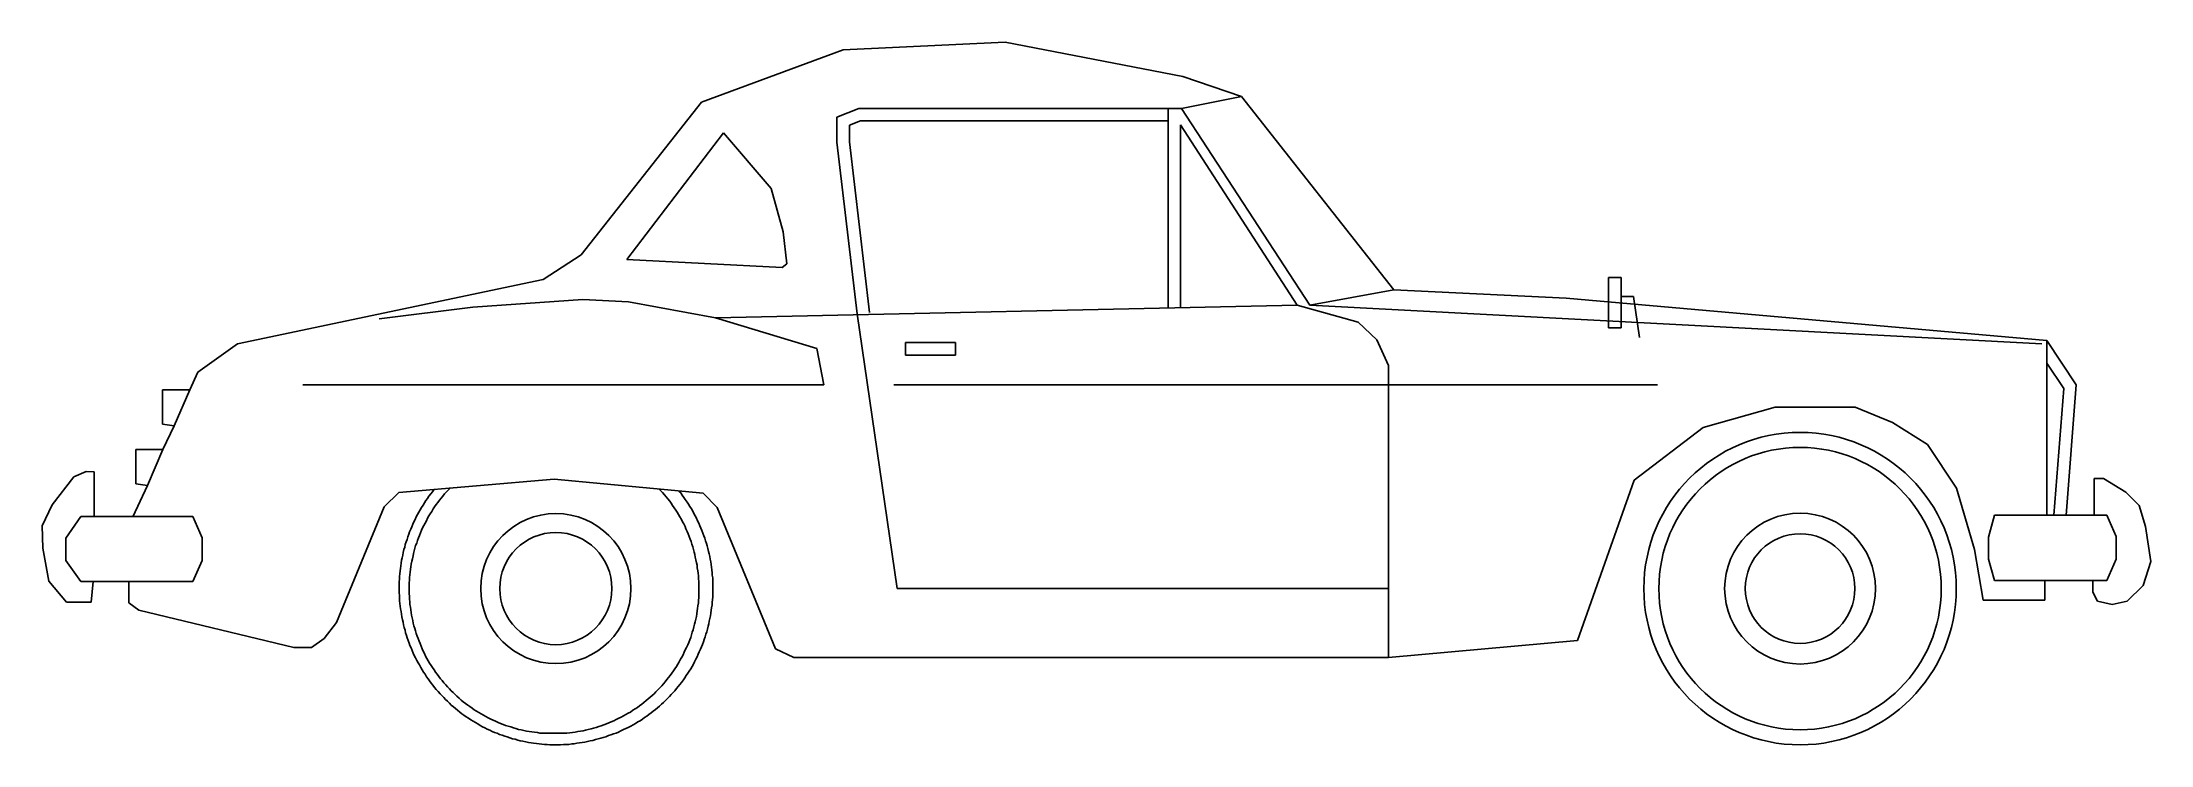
# Model space of a CAD drawing. Extents: x 1879 to 6210, y 144 to 1587.
import ezdxf

# ---------------------------------------------------------------- set-up
doc = ezdxf.new("R2010")
doc.units = 0
doc.header["$MEASUREMENT"] = 0
doc.layers.add('LX-CAR', color=6, linetype='CONTINUOUS')

msp = doc.modelspace()

# ---------------------------------------------------------------- linework, layer by layer
at = {"layer": 'LX-CAR'}
for p, q in [((3233.1, 1464.1), (3523.7, 1571.4)), ((3523.7, 1571.4), (3856.7, 1587)), ((3856.7, 1587), (4221.5, 1516.4)), ((4221.5, 1516.4), (4342.3, 1475.3)), ((4218.8, 1450.7), (4342.3, 1475.3)), ((4342.3, 1475.3), (4655.2, 1078.4)), ((2985.9, 1150.3), (3233.1, 1464.1)), ((3510.8, 1433.3), (3555.9, 1450.7)), ((3510.8, 1381.8), (3510.8, 1433.3)), ((3555.9, 1450.7), (4218.8, 1450.7)), ((4191.1, 1438.1), (4191.1, 1450.7)), ((4191.1, 1042.1), (4191.1, 1438.1)), ((4218.8, 1450.7), (4482.2, 1047)), ((3278.3, 1401.1), (3079.4, 1140.4)), ((3278.3, 1401.1), (3375.7, 1286.2)), ((3559.4, 1425.2), (3536.7, 1416.3)), ((3536.7, 1416.3), (3536.7, 1382.3)), ((4191.1, 1425.2), (3559.4, 1425.2)), ((4456.3, 1047), (4217, 1417.2)), ((4217, 1417.2), (4217, 1042.1)), ((3552.3, 1028.7), (3510.8, 1381.8)), ((3536.7, 1382.3), (3577.8, 1031.8)), ((3375.7, 1286.2), (3400.7, 1197.2)), ((3400.7, 1197.2), (3407.9, 1131.5)), ((2907.7, 1099.3), (2985.9, 1150.3)), ((3398.6, 1124.3), (3079.4, 1140.4)), ((3407.9, 1131.5), (3398.6, 1124.3)), ((2279.6, 967.4), (2907.7, 1099.3)), ((5121.9, 1103.4), (5096, 1103.4)), ((5096, 1103.4), (5096, 1000.1)), ((5121.9, 1000.1), (5121.9, 1103.4)), ((2571, 1018.4), (2762.9, 1042.5)), ((2762.9, 1042.5), (2989, 1058.6)), ((2989, 1058.6), (3083, 1053.7)), ((3083, 1053.7), (3261.7, 1020.7)), ((4456.3, 1047), (3261.7, 1020.7)), ((4581.4, 1011.7), (4456.3, 1047)), ((4655.2, 1078.4), (4482.2, 1047)), ((4482.2, 1047), (5985.6, 967.4)), ((4655.2, 1078.4), (5008.8, 1061.3)), ((5008.8, 1061.3), (5996.3, 974.2)), ((5147.3, 1064.5), (5121.9, 1064.5)), ((5159.8, 980.4), (5147.3, 1064.5)), ((3261.7, 1020.7), (3470.1, 957.6)), ((3552.3, 1028.7), (3635, 464.5)), ((4620.3, 975.5), (4581.4, 1011.7)), ((5096, 1000.1), (5121.9, 1000.1)), ((2198.6, 909.3), (2279.6, 967.4)), ((3470.1, 957.6), (3484.4, 883.4)), ((3754.9, 970.1), (3651.6, 970.1)), ((3651.6, 970.1), (3651.6, 944.2)), ((3754.9, 944.2), (3754.9, 970.1)), ((4643.9, 923.1), (4620.3, 975.5)), ((5996.3, 974.2), (5996.3, 615.6)), ((5996.3, 974.2), (6056.2, 882.9)), ((3651.6, 944.2), (3754.9, 944.2)), ((4643.9, 322.8), (4643.9, 923.1)), ((6030.8, 875.4), (5996.3, 927.6)), ((2125.8, 802.5), (2125.8, 873.1)), ((2125.8, 873.1), (2182.2, 873.1)), ((2182.2, 873.1), (2150, 798.9)), ((2182.2, 873.1), (2198.6, 909.3)), ((3484.4, 883.4), (2414.1, 883.4)), ((5196.6, 883.4), (3627.8, 883.4)), ((6010.6, 615.2), (6030.8, 875.4)), ((6056.2, 882.9), (6036.1, 615.2)), ((5438.4, 836.9), (5290.4, 795.3)), ((5602.8, 836.9), (5438.4, 836.9)), ((5679.3, 805.7), (5602.8, 836.9)), ((2150, 798.9), (2125.8, 802.5)), ((2126.7, 750.2), (2150, 798.9)), ((5290.4, 795.3), (5148.7, 687.2)), ((5750.9, 760.5), (5679.3, 805.7)), ((2070.8, 679.9), (2070.8, 750.2)), ((2070.8, 750.2), (2126.7, 750.2)), ((2126.7, 750.2), (2095, 676.5)), ((5810.8, 670.6), (5750.9, 760.5)), ((1943.8, 693.8), (1899.1, 636.6)), ((1968.9, 705.1), (1943.8, 693.8)), ((1985.4, 704.6), (1968.9, 705.1)), ((1985.4, 612.9), (1985.4, 704.6)), ((2065, 611.6), (2095, 676.5)), ((2095, 676.5), (2070.8, 679.9)), ((2610.9, 661.7), (2581.4, 632.6)), ((2930.5, 689.4), (2610.9, 661.7)), ((2673, 654.5), (2669.8, 649.6)), ((2676.6, 659), (2673, 654.5)), ((2680.2, 663.5), (2676.6, 659)), ((2683.3, 667.4), (2680.2, 663.5)), ((2698, 650.4), (2694.5, 646)), ((2701.6, 654.5), (2698, 650.4)), ((2705.2, 659), (2701.6, 654.5)), ((2709.2, 663), (2705.2, 659)), ((2712.7, 667), (2709.2, 663)), ((2716.3, 671), (2712.7, 667)), ((3236.3, 660.3), (2930.5, 689.4)), ((3149.1, 665.6), (3145, 669.2)), ((3153.1, 661.7), (3149.1, 665.6)), ((3156.6, 657.2), (3153.1, 661.7)), ((3160.2, 652.7), (3156.6, 657.2)), ((3163.8, 648.7), (3160.2, 652.7)), ((3190.2, 661.2), (3186.2, 664.7)), ((3193.4, 656.7), (3190.2, 661.2)), ((3196.5, 651.8), (3193.4, 656.7)), ((3199.6, 647.4), (3196.5, 651.8)), ((3264.9, 631.3), (3236.3, 660.3)), ((5148.7, 687.2), (5032.4, 358.1)), ((5847.4, 544.6), (5810.8, 670.6)), ((6093.7, 615.2), (6093.7, 690.8)), ((6093.7, 690.8), (6112.5, 690.8)), ((6112.5, 690.8), (6158.2, 662.6)), ((6158.2, 662.6), (6185.9, 635.3)), ((1899.1, 636.6), (1878.6, 593.2)), ((1927.3, 568.2), (1957.7, 612.9)), ((1957.7, 612.9), (1985.4, 612.9)), ((2067.3, 612.9), (1985.4, 612.9)), ((2187.9, 612.9), (2067.3, 612.9)), ((2207.2, 569.1), (2187.9, 612.9)), ((2581.4, 632.6), (2483.1, 395.2)), ((2644.8, 606.7), (2642.1, 601.8)), ((2647.1, 612), (2644.8, 606.7)), ((2649.8, 617), (2647.1, 612)), ((2652.5, 621.5), (2649.8, 617)), ((2655.1, 626.3), (2652.5, 621.5)), ((2657.8, 631.3), (2655.1, 626.3)), ((2660.9, 636.1), (2657.8, 631.3)), ((2664.1, 640.6), (2660.9, 636.1)), ((2666.8, 645.6), (2664.1, 640.6)), ((2669.8, 649.6), (2666.8, 645.6)), ((2669.8, 609.3), (2667.7, 604)), ((2672.5, 613.8), (2669.8, 609.3)), ((2675.7, 618.3), (2672.5, 613.8)), ((2678.8, 623.2), (2675.7, 618.3)), ((2681.5, 628.1), (2678.8, 623.2)), ((2684.6, 632.6), (2681.5, 628.1)), ((2688.2, 637.5), (2684.6, 632.6)), ((2691.3, 641.5), (2688.2, 637.5)), ((2694.5, 646), (2691.3, 641.5)), ((3167.5, 644.2), (3163.8, 648.7)), ((3170.5, 639.7), (3167.5, 644.2)), ((3173.6, 634.9), (3170.5, 639.7)), ((3176.8, 630.4), (3173.6, 634.9)), ((3180, 625.9), (3176.8, 630.4)), ((3183.1, 621.5), (3180, 625.9)), ((3185.7, 616.5), (3183.1, 621.5)), ((3188.4, 611.6), (3185.7, 616.5)), ((3191.6, 606.7), (3188.4, 611.6)), ((3193.8, 601.8), (3191.6, 606.7)), ((3203.2, 642.4), (3199.6, 647.4)), ((3205.9, 637.9), (3203.2, 642.4)), ((3209, 633.5), (3205.9, 637.9)), ((3212.2, 628.6), (3209, 633.5)), ((3214.8, 623.6), (3212.2, 628.6)), ((3217, 618.8), (3214.8, 623.6)), ((3220.2, 613.8), (3217, 618.8)), ((3222.4, 609.3), (3220.2, 613.8)), ((3224.7, 604), (3222.4, 609.3)), ((3384.6, 341.1), (3264.9, 631.3)), ((5876, 570.5), (5888.9, 615.2)), ((5888.9, 615.2), (5996.3, 615.6)), ((5996.3, 615.6), (6093.7, 615.2)), ((6093.7, 615.2), (6119.2, 615.2)), ((6119.2, 615.2), (6138.4, 571.8)), ((6185.9, 635.3), (6198.8, 592.4)), ((1878.6, 593.2), (1880, 547.3)), ((1927.3, 522.1), (1927.3, 568.2)), ((2207.2, 522.1), (2207.2, 569.1)), ((2628.2, 565.5), (2626.1, 560.7)), ((2629.6, 570.9), (2628.2, 565.5)), ((2631.9, 576.3), (2629.6, 570.9)), ((2633.2, 581.2), (2631.9, 576.3)), ((2635.9, 586.6), (2633.2, 581.2)), ((2637.7, 591.5), (2635.9, 586.6)), ((2640, 596.8), (2637.7, 591.5)), ((2642.1, 601.8), (2640, 596.8)), ((2649.3, 563.4), (2648, 558)), ((2651.6, 568.7), (2649.3, 563.4)), ((2653.4, 573.6), (2651.6, 568.7)), ((2655.5, 578.9), (2653.4, 573.6)), ((2657.8, 584.3), (2655.5, 578.9)), ((2660, 589.3), (2657.8, 584.3)), ((2662.3, 594.1), (2660, 589.3)), ((2665, 599.1), (2662.3, 594.1)), ((2667.7, 604), (2665, 599.1)), ((3196.5, 597.3), (3193.8, 601.8)), ((3199.1, 592), (3196.5, 597.3)), ((3200.9, 587), (3199.1, 592)), ((3203.6, 581.6), (3200.9, 587)), ((3205.4, 576.8), (3203.6, 581.6)), ((3207.7, 571.4), (3205.4, 576.8)), ((3209.5, 566), (3207.7, 571.4)), ((3211.7, 561.1), (3209.5, 566)), ((3227.3, 599.1), (3224.7, 604)), ((3229.5, 593.7), (3227.3, 599.1)), ((3231.8, 588.8), (3229.5, 593.7)), ((3233.6, 583.9), (3231.8, 588.8)), ((3235.8, 578.6), (3233.6, 583.9)), ((3237.6, 573.2), (3235.8, 578.6)), ((3239.4, 568.2), (3237.6, 573.2)), ((3241.2, 562.5), (3239.4, 568.2)), ((5876, 524.8), (5876, 570.5)), ((6138.4, 571.8), (6138.4, 524.8)), ((6198.8, 592.4), (6209.7, 520)), ((1880, 547.3), (1892.5, 479.7)), ((1957.7, 478.8), (1927.3, 522.1)), ((2187.9, 478.8), (2207.2, 522.1)), ((2616.6, 522.6), (2616.2, 516.8)), ((2618, 528), (2616.6, 522.6)), ((2619.3, 533.4), (2618, 528)), ((2620.2, 538.7), (2619.3, 533.4)), ((2621.6, 544.6), (2620.2, 538.7)), ((2623.4, 549.5), (2621.6, 544.6)), ((2624.3, 554.8), (2623.4, 549.5)), ((2626.1, 560.7), (2624.3, 554.8)), ((2637.7, 520.9), (2636.8, 515)), ((2639.1, 525.7), (2637.7, 520.9)), ((2640.4, 531.6), (2639.1, 525.7)), ((2641.2, 536.9), (2640.4, 531.6)), ((2643, 542.3), (2641.2, 536.9)), ((2644.4, 547.7), (2643, 542.3)), ((2645.7, 553), (2644.4, 547.7)), ((2648, 558), (2645.7, 553)), ((3213, 555.7), (3211.7, 561.1)), ((3214.8, 550.3), (3213, 555.7)), ((3216.1, 545), (3214.8, 550.3)), ((3217.9, 539.6), (3216.1, 545)), ((3219.3, 534.3), (3217.9, 539.6)), ((3220.2, 528.9), (3219.3, 534.3)), ((3221.5, 523.5), (3220.2, 528.9)), ((3222.9, 517.7), (3221.5, 523.5)), ((3242.9, 557.1), (3241.2, 562.5)), ((3244.3, 552.1), (3242.9, 557.1)), ((3245.6, 546.8), (3244.3, 552.1)), ((3247.4, 540.9), (3245.6, 546.8)), ((3248.3, 536), (3247.4, 540.9)), ((3249.7, 530.2), (3248.3, 536)), ((3250.6, 524.8), (3249.7, 530.2)), ((3251.9, 519.5), (3250.6, 524.8)), ((5865.7, 440.8), (5847.4, 544.6)), ((5888.9, 481), (5876, 524.8)), ((6138.4, 524.8), (6119.2, 481)), ((6209.7, 520), (6193.9, 471.2)), ((1892.5, 479.7), (1928.6, 436.3)), ((1983.2, 478.8), (1957.7, 478.8)), ((1979.2, 436.3), (1983.2, 478.8)), ((2056.5, 478.8), (1983.2, 478.8)), ((2056.5, 435.5), (2056.5, 478.8)), ((2056.5, 478.8), (2187.9, 478.8)), ((2612.6, 483.7), (2612.1, 478.4)), ((2612.1, 478.4), (2612.1, 472.6)), ((2613, 494.9), (2612.6, 489.1)), ((2612.6, 489.1), (2612.6, 483.7)), ((2613.9, 500.7), (2613, 494.9)), ((2614.4, 506.1), (2613.9, 500.7)), ((2615.3, 511.4), (2614.4, 506.1)), ((2616.2, 516.8), (2615.3, 511.4)), ((2632.8, 481.9), (2632.3, 476.6)), ((2632.3, 476.6), (2632.3, 470.8)), ((2633.2, 487.3), (2632.8, 481.9)), ((2633.7, 492.7), (2633.2, 487.3)), ((2634.6, 498.5), (2633.7, 492.7)), ((2635, 504.3), (2634.6, 498.5)), ((2635.9, 509.2), (2635, 504.3)), ((2636.8, 515), (2635.9, 509.2)), ((3223.8, 512.8), (3222.9, 517.7)), ((3224.2, 507), (3223.8, 512.8)), ((3225.1, 501.2), (3224.2, 507)), ((3226, 496.2), (3225.1, 501.2)), ((3226.5, 490.5), (3226, 496.2)), ((3226.9, 484.6), (3226.5, 490.5)), ((3227.3, 479.2), (3226.9, 484.6)), ((3227.7, 473.9), (3227.3, 479.2)), ((3252.4, 513.7), (3251.9, 519.5)), ((3253.3, 508.7), (3252.4, 513.7)), ((3254.2, 503), (3253.3, 508.7)), ((3254.6, 497.1), (3254.2, 503)), ((3255.1, 491.8), (3254.6, 497.1)), ((3255.9, 486.4), (3255.1, 491.8)), ((3255.9, 480.6), (3255.9, 486.4)), ((3255.9, 475.3), (3255.9, 480.6)), ((5992.2, 481), (5888.9, 481)), ((6090.6, 481), (5992.2, 481)), ((5992.2, 481), (5992.2, 440.8)), ((6090.6, 457.4), (6090.6, 481)), ((6119.2, 481), (6090.6, 481)), ((1928.6, 436.3), (1979.2, 436.3)), ((2077.1, 419.9), (2056.5, 435.5)), ((2612.1, 472.6), (2612.1, 467.2)), ((2612.1, 467.2), (2612.1, 461.4)), ((2612.1, 461.4), (2612.1, 456)), ((2612.1, 456), (2612.6, 450.6)), ((2612.6, 450.6), (2612.6, 444.9)), ((2612.6, 444.9), (2612.6, 439.5)), ((2612.6, 439.5), (2613.5, 433.7)), ((2613.5, 433.7), (2613.9, 428.3)), ((2632.3, 470.8), (2632.3, 464.9)), ((2632.3, 464.9), (2632.3, 459.6)), ((2632.3, 459.6), (2632.3, 454.2)), ((2632.3, 454.2), (2632.8, 448.5)), ((2632.8, 448.5), (2633.2, 443.1)), ((2633.2, 443.1), (2633.7, 437.2)), ((2633.7, 437.2), (2634.1, 431.9)), ((3225.6, 429.2), (3226.5, 435.1)), ((3226.5, 435.1), (3226.9, 440.4)), ((3226.9, 440.4), (3227.3, 445.8)), ((3227.3, 445.8), (3227.7, 451.5)), ((3227.7, 468.5), (3227.7, 473.9)), ((3227.7, 462.8), (3227.7, 468.5)), ((3227.7, 456.9), (3227.7, 462.8)), ((3227.7, 451.5), (3227.7, 456.9)), ((3254.6, 431), (3255.1, 436.3)), ((3255.1, 436.3), (3255.5, 441.7)), ((3255.5, 441.7), (3255.9, 447.6)), ((3255.9, 469.4), (3255.9, 475.3)), ((3255.9, 464.1), (3255.9, 469.4)), ((3255.9, 458.7), (3255.9, 464.1)), ((3255.9, 452.9), (3255.9, 458.7)), ((3255.9, 447.6), (3255.9, 452.9)), ((3635, 464.5), (4643.9, 464.5)), ((5992.2, 440.8), (5865.7, 440.8)), ((6100, 438.6), (6090.6, 457.4)), ((6130, 431.9), (6100, 438.6)), ((6161.2, 438.6), (6130, 431.9)), ((6193.9, 471.2), (6161.2, 438.6)), ((2395.4, 343.8), (2077.1, 419.9)), ((2483.1, 395.2), (2457.9, 362.2)), ((2613.9, 428.3), (2614.8, 422.9)), ((2614.8, 422.9), (2615.7, 417.2)), ((2615.7, 417.2), (2616.6, 411.7)), ((2616.6, 411.7), (2617.1, 406.5)), ((2617.1, 406.5), (2618.4, 400.6)), ((2618.4, 400.6), (2619.8, 395.6)), ((2619.8, 395.6), (2620.7, 389.9)), ((2620.7, 389.9), (2622.1, 384.5)), ((2634.1, 431.9), (2635, 426.5)), ((2635, 426.5), (2635.9, 420.8)), ((2635.9, 420.8), (2636.4, 415.4)), ((2636.4, 415.4), (2637.3, 409.9)), ((2637.3, 409.9), (2638.6, 404.2)), ((2638.6, 404.2), (2640, 399.2)), ((2640, 399.2), (2640.7, 393.4)), ((2640.7, 393.4), (2642.1, 388.1)), ((3217, 385.8), (3218.8, 391.2)), ((3218.8, 391.2), (3220.2, 396.1)), ((3220.2, 396.1), (3221.1, 401.9)), ((3221.1, 401.9), (3222.4, 407.2)), ((3222.4, 407.2), (3223.3, 412.6)), ((3223.3, 412.6), (3224.2, 418.5)), ((3224.2, 418.5), (3224.7, 423.8)), ((3224.7, 423.8), (3225.6, 429.2)), ((3246.5, 387.2), (3247.9, 392.1)), ((3247.9, 392.1), (3248.8, 397.9)), ((3248.8, 397.9), (3250.1, 403.3)), ((3250.1, 403.3), (3251.5, 408.6)), ((3251.5, 408.6), (3251.9, 414)), ((3251.9, 414), (3252.8, 419.9)), ((3252.8, 419.9), (3253.7, 425.2)), ((3253.7, 425.2), (3254.6, 431)), ((2457.9, 362.2), (2432, 343.8)), ((2622.1, 384.5), (2623.9, 379.1)), ((2623.9, 379.1), (2625.2, 373.8)), ((2625.2, 373.8), (2626.9, 368.4)), ((2626.9, 368.4), (2628.2, 363.5)), ((2628.2, 363.5), (2630.5, 358.1)), ((2630.5, 358.1), (2632.3, 352.7)), ((2632.3, 352.7), (2634.1, 347.9)), ((2634.1, 347.9), (2636.4, 342.5)), ((2642.1, 388.1), (2643.9, 382.7)), ((2643.9, 382.7), (2645.3, 377.4)), ((2645.3, 377.4), (2647.1, 372)), ((2647.1, 372), (2648.9, 367)), ((2648.9, 367), (2650.7, 361.7)), ((2650.7, 361.7), (2652.9, 356.3)), ((2652.9, 356.3), (2654.7, 351.4)), ((2654.7, 351.4), (2656.9, 346.1)), ((3202.3, 343.8), (3204.5, 348.8)), ((3204.5, 348.8), (3206.8, 354.1)), ((3206.8, 354.1), (3208.6, 359.5)), ((3208.6, 359.5), (3210.8, 364.3)), ((3210.8, 364.3), (3212.2, 369.7)), ((3212.2, 369.7), (3213.9, 375.1)), ((3213.9, 375.1), (3215.7, 380)), ((3215.7, 380), (3217, 385.8)), ((3232.7, 344.7), (3234.9, 349.7)), ((3234.9, 349.7), (3236.7, 355)), ((3236.7, 355), (3238.5, 359.9)), ((3238.5, 359.9), (3240.3, 365.7)), ((3240.3, 365.7), (3242, 371.1)), ((3242, 371.1), (3243.8, 376)), ((3243.8, 376), (3245.2, 381.3)), ((3245.2, 381.3), (3246.5, 387.2)), ((5032.4, 358.1), (4643.9, 322.8)), ((2432, 343.8), (2395.4, 343.8)), ((2636.4, 342.5), (2638.6, 337.1)), ((2638.6, 337.1), (2640.4, 332.2)), ((2640.4, 332.2), (2643, 327.3)), ((2643, 327.3), (2645.3, 322.3)), ((2645.3, 322.3), (2648.4, 317)), ((2648.4, 317), (2650.7, 312.1)), ((2650.7, 312.1), (2653.4, 307.6)), ((2653.4, 307.6), (2656.4, 302.7)), ((2656.9, 346.1), (2659.1, 341.1)), ((2659.1, 341.1), (2661.4, 335.7)), ((2661.4, 335.7), (2664.1, 331.3)), ((2664.1, 331.3), (2666.3, 325.9)), ((2666.3, 325.9), (2669, 321.1)), ((2669, 321.1), (2671.6, 316.1)), ((2671.6, 316.1), (2674.3, 311.6)), ((2674.3, 311.6), (2677.5, 306.8)), ((2677.5, 306.8), (2680.6, 302.3)), ((3178.2, 299.6), (3181.3, 304.5)), ((3181.3, 304.5), (3184, 309.4)), ((3184, 309.4), (3187.1, 314.3)), ((3187.1, 314.3), (3189.8, 319.3)), ((3189.8, 319.3), (3192.5, 323.7)), ((3192.5, 323.7), (3195.2, 328.6)), ((3195.2, 328.6), (3197.4, 333.6)), ((3197.4, 333.6), (3199.6, 338.9)), ((3199.6, 338.9), (3202.3, 343.8)), ((3210.8, 299.6), (3213.4, 304.5)), ((3213.4, 304.5), (3216.1, 309.4)), ((3216.1, 309.4), (3218.8, 314.3)), ((3218.8, 314.3), (3221.1, 319.7)), ((3221.1, 319.7), (3223.8, 324.1)), ((3223.8, 324.1), (3226, 329.5)), ((3226, 329.5), (3228.2, 334.5)), ((3228.2, 334.5), (3230.9, 339.8)), ((3230.9, 339.8), (3232.7, 344.7)), ((3422.7, 322.8), (3384.6, 341.1)), ((4643.9, 322.8), (3422.7, 322.8)), ((2656.4, 302.7), (2659.1, 297.8)), ((2659.1, 297.8), (2661.8, 292.8)), ((2661.8, 292.8), (2665, 288.4)), ((2665, 288.4), (2668.1, 283.5)), ((2668.1, 283.5), (2671.2, 279.4)), ((2671.2, 279.4), (2674.3, 275)), ((2674.3, 275), (2677.5, 270.5)), ((2677.5, 270.5), (2681.1, 266)), ((2680.6, 302.3), (2683.7, 297.3)), ((2681.1, 266), (2684.6, 261.6)), ((2683.7, 297.3), (2686.8, 292.8)), ((2684.6, 261.6), (2688.2, 257.1)), ((2686.8, 292.8), (2690, 288.4)), ((2690, 288.4), (2693.1, 283.9)), ((2693.1, 283.9), (2696.7, 279.4)), ((2696.7, 279.4), (2700.2, 275.5)), ((2700.2, 275.5), (2703.8, 270.9)), ((2703.8, 270.9), (2707.4, 266.9)), ((2707.4, 266.9), (2711, 263)), ((2711, 263), (2715, 258.4)), ((3143.2, 256.6), (3147.3, 260.7)), ((3147.3, 260.7), (3151.3, 264.6)), ((3151.3, 264.6), (3155, 268.7)), ((3155, 268.7), (3158.4, 273.2)), ((3158.4, 273.2), (3162, 277.7)), ((3162, 277.7), (3165.2, 281.6)), ((3165.2, 281.6), (3168.8, 286.2)), ((3168.8, 286.2), (3171.8, 291.1)), ((3171.8, 291.1), (3175.5, 295.5)), ((3175.5, 295.5), (3178.2, 299.6)), ((3181.8, 259.3), (3184.8, 263.4)), ((3184.8, 263.4), (3188.4, 267.3)), ((3188.4, 267.3), (3191.6, 271.8)), ((3191.6, 271.8), (3195.6, 276.8)), ((3195.6, 276.8), (3198.7, 281.2)), ((3198.7, 281.2), (3201.4, 285.7)), ((3201.4, 285.7), (3204.5, 290.7)), ((3204.5, 290.7), (3207.7, 295.1)), ((3207.7, 295.1), (3210.8, 299.6)), ((2688.2, 257.1), (2691.8, 253)), ((2691.8, 253), (2695.8, 248.6)), ((2695.8, 248.6), (2699.3, 244.6)), ((2699.3, 244.6), (2703.4, 240.5)), ((2703.4, 240.5), (2707, 236.5)), ((2707, 236.5), (2711, 233)), ((2711, 233), (2715, 228.9)), ((2715, 258.4), (2718.6, 254.8)), ((2715, 228.9), (2719, 225.3)), ((2718.6, 254.8), (2722.6, 250.8)), ((2719, 225.3), (2723.5, 221.7)), ((2722.6, 250.8), (2726.6, 246.8)), ((2723.5, 221.7), (2727.5, 218.2)), ((2726.6, 246.8), (2730.6, 243.2)), ((2727.5, 218.2), (2732, 214.6)), ((2730.6, 243.2), (2735.1, 239.2)), ((2735.1, 239.2), (2739.2, 235.6)), ((2739.2, 235.6), (2743.6, 232.1)), ((2743.6, 232.1), (2748.1, 228.5)), ((2748.1, 228.5), (2752.6, 225.3)), ((2752.6, 225.3), (2757, 222.2)), ((2757, 222.2), (2761.5, 219.1)), ((2761.5, 219.1), (2766, 215.5)), ((3091.9, 214.6), (3096.4, 217.3)), ((3096.4, 217.3), (3101.2, 220.5)), ((3101.2, 220.5), (3105.7, 223.5)), ((3105.7, 223.5), (3110.2, 227.1)), ((3110.2, 227.1), (3114.6, 230.7)), ((3114.6, 230.7), (3119.1, 234.3)), ((3119.1, 234.3), (3123.2, 237.8)), ((3123.2, 237.8), (3127.6, 241.4)), ((3127.6, 241.4), (3131.6, 245)), ((3131.6, 245), (3135.7, 248.6)), ((3135.7, 248.6), (3139.3, 252.6)), ((3138.4, 216), (3142.3, 219.6)), ((3139.3, 252.6), (3143.2, 256.6)), ((3142.3, 219.6), (3146.8, 223.1)), ((3146.8, 223.1), (3150.9, 227.1)), ((3150.9, 227.1), (3155, 230.7)), ((3155, 230.7), (3158.9, 234.8)), ((3158.9, 234.8), (3162.9, 238.7)), ((3162.9, 238.7), (3167, 242.8)), ((3167, 242.8), (3170.5, 246.8)), ((3170.5, 246.8), (3174.6, 250.8)), ((3174.6, 250.8), (3178.2, 254.8)), ((3178.2, 254.8), (3181.8, 259.3)), ((2732, 214.6), (2736.5, 211)), ((2736.5, 211), (2740.9, 207.4)), ((2740.9, 207.4), (2744.9, 204.4)), ((2744.9, 204.4), (2749.4, 201.2)), ((2749.4, 201.2), (2754.4, 198.1)), ((2754.4, 198.1), (2758.8, 194.9)), ((2758.8, 194.9), (2763.8, 191.9)), ((2763.8, 191.9), (2768.7, 189.2)), ((2766, 215.5), (2770.4, 212.8)), ((2768.7, 189.2), (2773.6, 186.5)), ((2770.4, 212.8), (2775.4, 209.7)), ((2773.6, 186.5), (2778.1, 183.3)), ((2775.4, 209.7), (2780.3, 207)), ((2778.1, 183.3), (2783, 180.6)), ((2780.3, 207), (2785.2, 204.4)), ((2783, 180.6), (2787.9, 178.4)), ((2785.2, 204.4), (2789.7, 201.7)), ((2787.9, 178.4), (2792.8, 175.8)), ((2789.7, 201.7), (2794.6, 199)), ((2792.8, 175.8), (2797.8, 173.5)), ((2794.6, 199), (2799.9, 196.3)), ((2797.8, 173.5), (2803.1, 170.8)), ((2799.9, 196.3), (2804.9, 194)), ((2804.9, 194), (2809.8, 191.9)), ((2809.8, 191.9), (2815.1, 189.6)), ((2815.1, 189.6), (2820.1, 187.4)), ((2820.1, 187.4), (2825.5, 185.6)), ((2825.5, 185.6), (2830.3, 183.3)), ((2830.3, 183.3), (2835.7, 182)), ((2835.7, 182), (2841.5, 180.2)), ((2841.5, 180.2), (2846.4, 178.8)), ((2846.4, 178.8), (2851.8, 177.1)), ((2851.8, 177.1), (2857.1, 175.3)), ((2857.1, 175.3), (2862.5, 174.4)), ((2862.5, 174.4), (2867.9, 173.1)), ((2989.5, 172.6), (2994.9, 174)), ((2994.9, 174), (3000.2, 174.9)), ((3000.2, 174.9), (3006, 176.2)), ((3006, 176.2), (3011, 178)), ((3011, 178), (3016.3, 179.3)), ((3016.3, 179.3), (3022.1, 181.1)), ((3022.1, 181.1), (3027, 182.9)), ((3027, 182.9), (3032.4, 184.7)), ((3032.4, 184.7), (3037.8, 186.9)), ((3037.8, 186.9), (3042.6, 188.7)), ((3042.6, 188.7), (3047.6, 191)), ((3047.6, 191), (3053, 193.1)), ((3053, 193.1), (3057.9, 195.4)), ((3057.9, 195.4), (3063.3, 198.1)), ((3063.3, 198.1), (3067.8, 200.3)), ((3067.3, 172.2), (3072.6, 174.9)), ((3067.8, 200.3), (3072.6, 203)), ((3072.6, 203), (3077.6, 205.7)), ((3072.6, 174.9), (3077.6, 177.1)), ((3077.6, 205.7), (3082.5, 208.3)), ((3077.6, 177.1), (3082.5, 179.3)), ((3082.5, 208.3), (3086.9, 211)), ((3082.5, 179.3), (3087.4, 182)), ((3086.9, 211), (3091.9, 214.6)), ((3087.4, 182), (3092.3, 184.7)), ((3092.3, 184.7), (3097.3, 187.4)), ((3097.3, 187.4), (3102.1, 190.5)), ((3102.1, 190.5), (3106.6, 193.1)), ((3106.6, 193.1), (3111.6, 196.3)), ((3111.6, 196.3), (3115.5, 199.4)), ((3115.5, 199.4), (3120.5, 202.6)), ((3120.5, 202.6), (3125, 206.2)), ((3125, 206.2), (3129.4, 209.2)), ((3129.4, 209.2), (3133.9, 212.4)), ((3133.9, 212.4), (3138.4, 216)), ((2803.1, 170.8), (2808, 169)), ((2808, 169), (2813.3, 167.2)), ((2813.3, 167.2), (2818.3, 165)), ((2818.3, 165), (2823.7, 163.3)), ((2823.7, 163.3), (2829, 161.5)), ((2829, 161.5), (2833.9, 159.7)), ((2833.9, 159.7), (2839.3, 157.9)), ((2839.3, 157.9), (2844.6, 156.1)), ((2844.6, 156.1), (2850, 155.2)), ((2850, 155.2), (2855.3, 153.4)), ((2855.3, 153.4), (2860.7, 152)), ((2860.7, 152), (2866.1, 151.1)), ((2866.1, 151.1), (2871.9, 149.7)), ((2867.9, 173.1), (2873.7, 171.7)), ((2871.9, 149.7), (2877.3, 148.5)), ((2873.7, 171.7), (2879.1, 170.8)), ((2877.3, 148.5), (2882.7, 147.6)), ((2879.1, 170.8), (2884.4, 170.4)), ((2882.7, 147.6), (2888, 147.2)), ((2884.4, 170.4), (2889.8, 169.5)), ((2888, 147.2), (2893.9, 146.3)), ((2889.8, 169.5), (2895.7, 168.6)), ((2893.9, 146.3), (2899.1, 145.4)), ((2895.7, 168.6), (2900.9, 167.7)), ((2899.1, 145.4), (2905, 144.9)), ((2900.9, 167.7), (2906.4, 167.2)), ((2905, 144.9), (2910.4, 144.5)), ((2906.4, 167.2), (2912.2, 167.2)), ((2910.4, 144.5), (2915.7, 144)), ((2912.2, 167.2), (2918, 167.2)), ((2915.7, 144), (2921.6, 143.6)), ((2918, 167.2), (2922.9, 167.2)), ((2921.6, 143.6), (2926.9, 143.6)), ((2922.9, 167.2), (2928.7, 167.2)), ((2926.9, 143.6), (2932.7, 143.6)), ((2928.7, 167.2), (2934.1, 167.2)), ((2932.7, 143.6), (2938.1, 143.6)), ((2934.1, 167.2), (2939.9, 167.2)), ((2938.1, 143.6), (2943.4, 143.6)), ((2939.9, 167.2), (2945.7, 167.2)), ((2943.4, 143.6), (2949.3, 144)), ((2945.7, 167.2), (2951.1, 167.2)), ((2949.3, 144), (2954.7, 144)), ((2951.1, 167.2), (2956.4, 167.7)), ((2954.7, 144), (2960.4, 144.5)), ((2956.4, 167.7), (2962.2, 168.1)), ((2960.4, 144.5), (2966.3, 145.4)), ((2962.2, 168.1), (2967.6, 169)), ((2966.3, 145.4), (2971.1, 145.8)), ((2967.6, 169), (2973.4, 169.9)), ((2971.1, 145.8), (2977, 146.7)), ((2973.4, 169.9), (2978.8, 170.8)), ((2977, 146.7), (2982.4, 147.6)), ((2978.8, 170.8), (2984.1, 171.3)), ((2982.4, 147.6), (2987.7, 148.1)), ((2984.1, 171.3), (2989.5, 172.6)), ((2987.7, 148.1), (2993.5, 149)), ((2993.5, 149), (2998.4, 150.2)), ((2998.4, 150.2), (3004.2, 151.6)), ((3004.2, 151.6), (3009.6, 152.5)), ((3009.6, 152.5), (3014.9, 154.3)), ((3014.9, 154.3), (3020.3, 155.6)), ((3020.3, 155.6), (3026.2, 157)), ((3026.2, 157), (3031, 158.8)), ((3031, 158.8), (3036.5, 160.1)), ((3036.5, 160.1), (3041.7, 162.4)), ((3041.7, 162.4), (3046.7, 164.1)), ((3046.7, 164.1), (3052.1, 165.9)), ((3052.1, 165.9), (3057.4, 167.7)), ((3057.4, 167.7), (3062.4, 169.9)), ((3062.4, 169.9), (3067.3, 172.2))]:
    msp.add_line(p, q, dxfattribs=at)
for centre, radius in [((5489.3, 464.5), 320.9), ((5489.3, 464.5), 290), ((2933.6, 464.5), 154.2), ((5489.3, 464.5), 154.9), ((2933.6, 464.5), 115.2), ((5489.3, 464.5), 112.6)]:
    msp.add_circle(centre, radius, dxfattribs=at)

doc.saveas('drawing.dxf')
